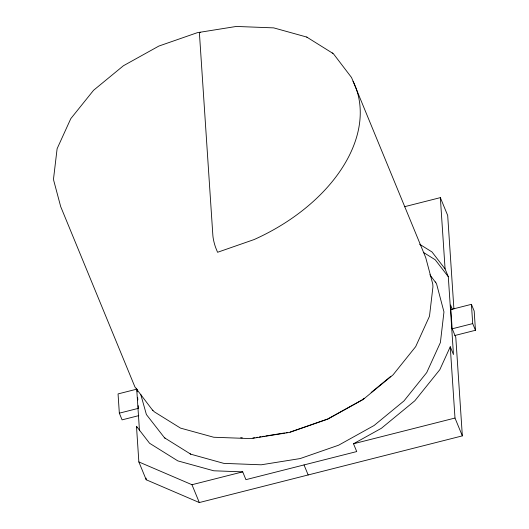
<?xml version="1.0" encoding="UTF-8"?>
<svg xmlns="http://www.w3.org/2000/svg" width="529" height="529" viewBox="0 0 529 529"><rect width="100%" height="100%" fill="white"/><g stroke="black" fill="none" stroke-linecap="round" stroke-linejoin="round"><path stroke-width="0.79" d="M419.596 244.219L432.001 251.963L445.081 268.924L448.301 276.72L453.472 354.556L450.258 346.753L439.824 369.678L414.815 400.803L381.349 428.311L353.511 443.765L356.725 451.568L245.925 479.658L242.712 471.855L213.769 470.79L177.823 460.885L149.568 443.256L136.489 426.295L138.856 461.936L146.209 479.77L199.314 502.55L462.346 435.876L455.8 337.442L452.13 328.522L450.563 304.982L452.401 309.445M362.881 399.296L364.144 398.251M371.12 392.518L390.779 376.364M152.531 410.134L154.514 411.959L180.515 428.106L213.749 437.252L250.825 438.607L289.588 432.405L327.848 419.087L363.086 399.527L393.08 374.823L415.688 346.627L429.482 316.236L432.947 286.784L432.768 284.027L425.739 257.656L351.54 77.538L333.634 54.037L332.199 52.946M362.246 399.818L327.702 418.994L290.13 432.074M404.387 206.746L440.346 197.634L447.693 215.468L453.908 308.982M136.356 389.271L118.053 393.913L119.336 413.169L122.087 419.861L138.796 415.622M450.734 309.577L471.425 304.334L474.182 311.019L475.459 330.281L454.775 335.525M119.336 413.169L138.426 408.328M452.017 328.84L472.701 323.596L471.425 304.334M138.856 461.936L191.967 484.716L242.712 471.855M353.511 443.765L454.993 418.042L450.258 346.753M252.908 438.032L254.528 437.774M256.142 437.516L257.762 437.252M259.382 436.994L261.002 436.736M262.615 436.478L264.236 436.22M265.856 435.962L284.47 432.98M286.083 432.722L287.703 432.464M240.675 437.741L242.308 437.8M332.966 53.429L306.727 37.056L273.711 27.878L236.291 26.45L197.324 32.686L158.865 46.063L123.436 65.735L93.56 90.294L70.793 118.648L57.112 148.709L53.581 178.405L53.66 180.244L60.69 206.608L134.935 386.957L152.947 410.669M140.76 394.422L146.394 414.551L164.532 437.82L190.771 454.193L223.793 463.371L261.214 464.799L300.181 458.564L338.633 445.193L374.063 425.514L403.944 400.956L426.705 372.601L440.392 342.541L443.963 311.918L436.531 283.736L429.879 274.749M423.498 252.452L435.215 259.765L448.301 276.72M306.727 37.056L307.409 37.48M190.096 453.77L190.771 454.193M164.532 437.82L165.299 438.303M435.413 281.924L435.85 282.486M472.701 323.596L475.459 330.281M454.993 418.042L462.346 435.876M304.03 464.925L308.162 474.956M191.967 484.716L199.314 502.55M136.489 426.295L137.071 427.71M440.346 197.634L445.081 268.924M146.097 478.137L146.209 479.77M137.117 389.397L137.275 391.83M137.659 397.51L137.818 399.944M138.195 405.631L138.36 408.064M136.654 388.213L139.484 430.818M353.061 81.228A159.249 104.061 -22.4 0 1 254.072 239.571L217.578 252.28L216.057 248.584A9.555 1.554 75.8 0 1 212.87 235.478L199.532 34.835A9.555 1.554 75.8 0 1 200.544 32.613"/></g></svg>
